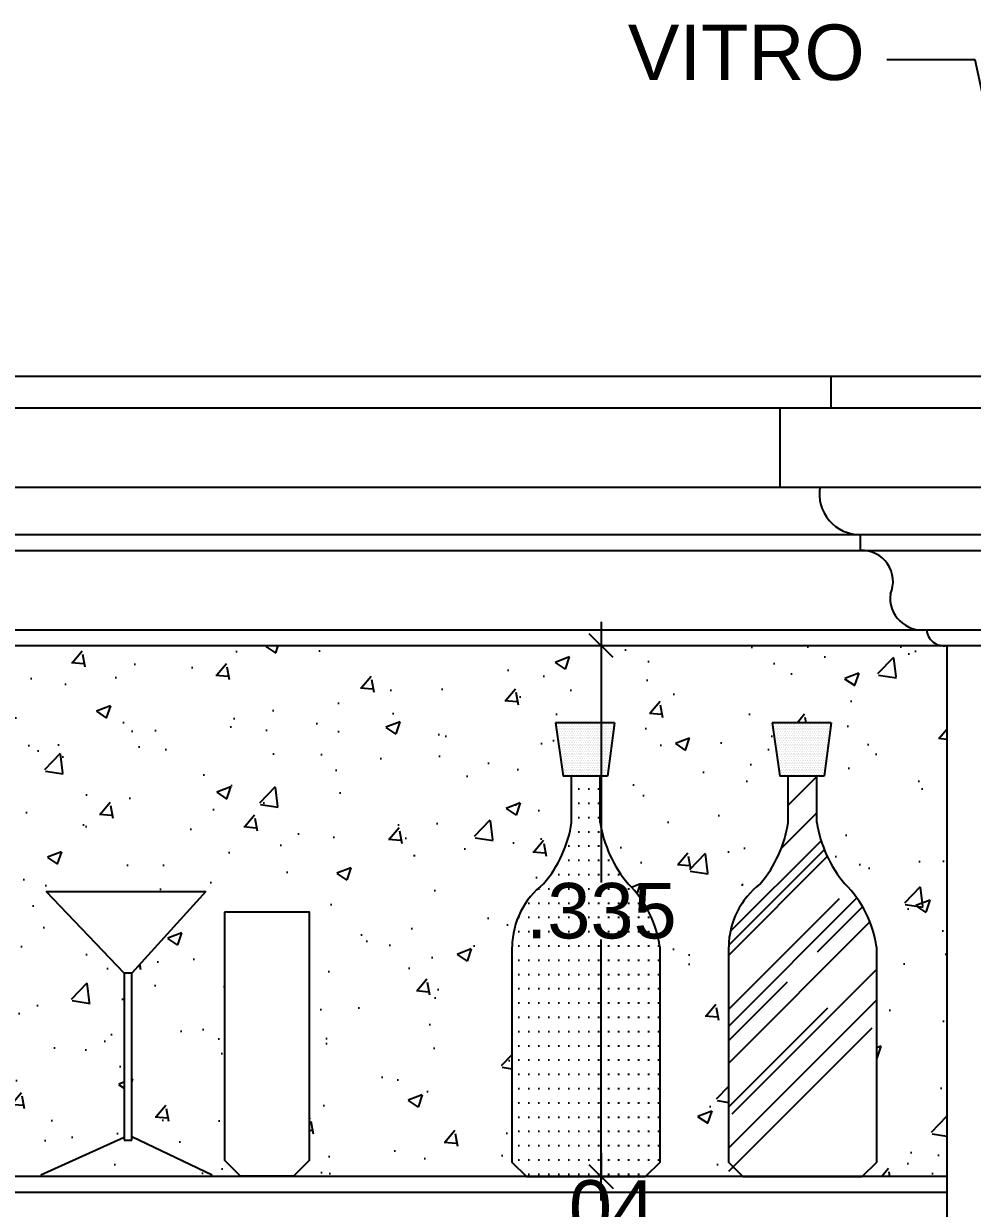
# Model space of a CAD drawing. Header units: millimetres. Extents: x 313 to 326.9, y 157.3 to 165.7.
# Drawn here: x 314.44 to 315.038, y 159.732 to 160.479 of the extents above; entities that cross this region are included whole.
import ezdxf

# ---------------------------------------------------------------- set-up
doc = ezdxf.new("R2010")
doc.units = ezdxf.units.MM
doc.header["$LTSCALE"] = 0.1
doc.header["$MEASUREMENT"] = 0
for name, color, linetype in [('accesorios', 31, 'Continuous'), ('cotas', 11, 'Continuous'), ('JALADERAS', 7, 'Continuous'), ('MICROS', 7, 'Continuous'), ('MUEBLE', 7, 'Continuous'), ('MUEBLES', 7, 'Continuous')]:
    doc.layers.add(name, color=color, linetype=linetype)
doc.styles.add('jose', font='swissel.ttf', dxfattribs={"height": 0.035})
doc.dimstyles.new('ISO-25', dxfattribs={"dimscale": 0, "dimtxt": 0.05, "dimasz": 0.015, "dimexe": 0.015, "dimexo": 0.015, "dimgap": 0, "dimtad": 0, "dimtih": 1, "dimtoh": 1, "dimdec": 3, "dimzin": 12, "dimdsep": 46, "dimtxsty": 'jose', "dimblk": 'OBLIQUE', "dimcen": 0.025, "dimdle": 0.015, "dimadec": 3, "dimazin": 3, "dimtfac": 1, "dimtdec": 3, "dimtix": 1, "dimtofl": 0, "dimtmove": 2, "dimatfit": 3, "dimfxl": 1, "dimarcsym": 0})

# ---------------------------------------------------------------- blocks, each defined once
blk = doc.blocks.new('_Oblique')
at = {"layer": 'MUEBLE', "color": 0, "lineweight": -2}
blk.add_line((-0.5, -0.5), (0.5, 0.5), dxfattribs=at)
blk = doc.blocks.new('*D118')
at = {"layer": 'cotas', "color": 0, "lineweight": -2}
for p, q in [((314.80435, 160.10208), (314.80435, 159.93754)), ((314.80435, 159.73708), (314.80435, 159.90162))]:
    blk.add_line(p, q, dxfattribs=at)
at = {"layer": 'Defpoints', "color": 0}
for p in [(314.80435, 160.08708), (314.80435, 160.08708), (314.80435, 159.75208)]:
    blk.add_point(p, dxfattribs=at)
at = {"layer": 'cotas', "color": 0, "lineweight": -2, "xscale": 0.015, "yscale": 0.015, "zscale": 0.015}
for p, rotation in [((314.80435, 160.08708), 90), ((314.80435, 159.75208), 270)]:
    blk.add_blockref('_Oblique', p, dxfattribs=dict(at, rotation=rotation))
at = {"layer": 'cotas', "color": 0, "insert": (314.80435, 159.91958), "char_height": 0.035, "attachment_point": 5, "style": 'jose'}
blk.add_mtext('.335', dxfattribs=at)
blk = doc.blocks.new('*D38')
at = {"layer": 'cotas', "color": 0, "lineweight": -2}
for p, q in [((314.80435, 159.76708), (314.80435, 159.75004)), ((314.80435, 159.69708), (314.80435, 159.71412))]:
    blk.add_line(p, q, dxfattribs=at)
at = {"layer": 'Defpoints', "color": 0}
for p in [(314.80435, 159.75208), (314.80435, 159.75208), (314.80435, 159.71208)]:
    blk.add_point(p, dxfattribs=at)
at = {"layer": 'cotas', "color": 0, "lineweight": -2, "xscale": 0.015, "yscale": 0.015, "zscale": 0.015}
for p, rotation in [((314.80435, 159.75208), 90), ((314.80435, 159.71208), 270)]:
    blk.add_blockref('_Oblique', p, dxfattribs=dict(at, rotation=rotation))
at = {"layer": 'cotas', "color": 0, "insert": (314.80435, 159.73208), "char_height": 0.035, "attachment_point": 5, "style": 'jose'}
blk.add_mtext('.04', dxfattribs=at)
blk = doc.blocks.new('*X4')
at = {"color": 0, "linetype": 'ByBlock'}
for p, q in [((7.72223, 8.17478), (7.74223, 8.19478)), ((7.71737, 8.14446), (7.74223, 8.16932)), ((7.68163, 8.08609), (7.74525, 8.14972)), ((7.6805, 8.06969), (7.74955, 8.13874)), ((7.68052, 8.0765), (7.74749, 8.14347)), ((7.6805, 8.01991), (7.77032, 8.10973)), ((7.6805, 8.03179), (7.75809, 8.10938)), ((7.74282, 8.07205), (7.77432, 8.10355)), ((7.6805, 7.99389), (7.77947, 8.09286)), ((7.68286, 7.95835), (7.78396, 8.05945)), ((7.6805, 8.00973), (7.72161, 8.05083)), ((7.6805, 7.9345), (7.78396, 8.03795)), ((7.6805, 7.96335), (7.74989, 8.03273)), ((7.6805, 7.91809), (7.781, 8.01859))]:
    blk.add_line(p, q, dxfattribs=at)
blk = doc.blocks.new('*X5')
at = {"color": 0, "linetype": 'ByBlock'}
for p, q in [((7.71125, 8.2325), (7.71125, 8.2325)), ((7.71125, 8.23), (7.71125, 8.23)), ((7.711875, 8.23125), (7.711875, 8.23125)), ((7.7125, 8.2325), (7.7125, 8.2325)), ((7.7125, 8.23), (7.7125, 8.23)), ((7.713125, 8.23125), (7.713125, 8.23125)), ((7.71375, 8.2325), (7.71375, 8.2325)), ((7.71375, 8.23), (7.71375, 8.23)), ((7.714375, 8.23125), (7.714375, 8.23125)), ((7.715, 8.2325), (7.715, 8.2325)), ((7.715, 8.23), (7.715, 8.23)), ((7.715625, 8.23125), (7.715625, 8.23125)), ((7.71625, 8.2325), (7.71625, 8.2325)), ((7.71625, 8.23), (7.71625, 8.23)), ((7.716875, 8.23125), (7.716875, 8.23125)), ((7.7175, 8.2325), (7.7175, 8.2325)), ((7.7175, 8.23), (7.7175, 8.23)), ((7.718125, 8.23125), (7.718125, 8.23125)), ((7.71875, 8.2325), (7.71875, 8.2325)), ((7.71875, 8.23), (7.71875, 8.23)), ((7.719375, 8.23125), (7.719375, 8.23125)), ((7.72, 8.2325), (7.72, 8.2325)), ((7.72, 8.23), (7.72, 8.23)), ((7.720625, 8.23125), (7.720625, 8.23125)), ((7.72125, 8.2325), (7.72125, 8.2325)), ((7.72125, 8.23), (7.72125, 8.23)), ((7.721875, 8.23125), (7.721875, 8.23125)), ((7.7225, 8.2325), (7.7225, 8.2325)), ((7.7225, 8.23), (7.7225, 8.23)), ((7.723125, 8.23125), (7.723125, 8.23125)), ((7.72375, 8.2325), (7.72375, 8.2325)), ((7.72375, 8.23), (7.72375, 8.23)), ((7.724375, 8.23125), (7.724375, 8.23125)), ((7.725, 8.2325), (7.725, 8.2325)), ((7.725, 8.23), (7.725, 8.23)), ((7.725625, 8.23125), (7.725625, 8.23125)), ((7.72625, 8.2325), (7.72625, 8.2325)), ((7.72625, 8.23), (7.72625, 8.23)), ((7.726875, 8.23125), (7.726875, 8.23125)), ((7.7275, 8.2325), (7.7275, 8.2325)), ((7.7275, 8.23), (7.7275, 8.23)), ((7.728125, 8.23125), (7.728125, 8.23125)), ((7.72875, 8.2325), (7.72875, 8.2325)), ((7.72875, 8.23), (7.72875, 8.23)), ((7.729375, 8.23125), (7.729375, 8.23125)), ((7.73, 8.2325), (7.73, 8.2325)), ((7.73, 8.23), (7.73, 8.23)), ((7.730625, 8.23125), (7.730625, 8.23125)), ((7.73125, 8.2325), (7.73125, 8.2325)), ((7.73125, 8.23), (7.73125, 8.23)), ((7.731875, 8.23125), (7.731875, 8.23125)), ((7.7325, 8.2325), (7.7325, 8.2325)), ((7.7325, 8.23), (7.7325, 8.23)), ((7.733125, 8.23125), (7.733125, 8.23125)), ((7.73375, 8.2325), (7.73375, 8.2325)), ((7.73375, 8.23), (7.73375, 8.23)), ((7.734375, 8.23125), (7.734375, 8.23125)), ((7.735, 8.2325), (7.735, 8.2325)), ((7.735, 8.23), (7.735, 8.23)), ((7.735625, 8.23125), (7.735625, 8.23125)), ((7.73625, 8.2325), (7.73625, 8.2325)), ((7.73625, 8.23), (7.73625, 8.23)), ((7.736875, 8.23125), (7.736875, 8.23125)), ((7.7375, 8.2325), (7.7375, 8.2325)), ((7.7375, 8.23), (7.7375, 8.23)), ((7.738125, 8.23125), (7.738125, 8.23125)), ((7.73875, 8.2325), (7.73875, 8.2325)), ((7.73875, 8.23), (7.73875, 8.23)), ((7.739375, 8.23125), (7.739375, 8.23125)), ((7.74, 8.2325), (7.74, 8.2325)), ((7.74, 8.23), (7.74, 8.23)), ((7.740625, 8.23125), (7.740625, 8.23125)), ((7.74125, 8.2325), (7.74125, 8.2325)), ((7.74125, 8.23), (7.74125, 8.23)), ((7.741875, 8.23125), (7.741875, 8.23125)), ((7.7425, 8.2325), (7.7425, 8.2325)), ((7.7425, 8.23), (7.7425, 8.23)), ((7.743125, 8.23125), (7.743125, 8.23125)), ((7.74375, 8.2325), (7.74375, 8.2325)), ((7.74375, 8.23), (7.74375, 8.23)), ((7.744375, 8.23125), (7.744375, 8.23125)), ((7.745, 8.2325), (7.745, 8.2325)), ((7.745, 8.23), (7.745, 8.23)), ((7.745625, 8.23125), (7.745625, 8.23125)), ((7.74625, 8.2325), (7.74625, 8.2325)), ((7.74625, 8.23), (7.74625, 8.23)), ((7.746875, 8.23125), (7.746875, 8.23125)), ((7.7475, 8.2325), (7.7475, 8.2325)), ((7.7475, 8.23), (7.7475, 8.23)), ((7.748125, 8.23125), (7.748125, 8.23125)), ((7.74875, 8.2325), (7.74875, 8.2325)), ((7.74875, 8.23), (7.74875, 8.23)), ((7.749375, 8.23125), (7.749375, 8.23125)), ((7.75, 8.2325), (7.75, 8.2325)), ((7.75, 8.23), (7.75, 8.23)), ((7.750625, 8.23125), (7.750625, 8.23125)), ((7.75125, 8.2325), (7.75125, 8.2325)), ((7.75125, 8.23), (7.75125, 8.23)), ((7.751875, 8.23125), (7.751875, 8.23125)), ((7.711875, 8.22875), (7.711875, 8.22875)), ((7.711875, 8.22625), (7.711875, 8.22625)), ((7.7125, 8.2275), (7.7125, 8.2275)), ((7.7125, 8.225), (7.7125, 8.225)), ((7.7125, 8.2225), (7.7125, 8.2225)), ((7.713125, 8.22875), (7.713125, 8.22875)), ((7.713125, 8.22625), (7.713125, 8.22625)), ((7.713125, 8.22375), (7.713125, 8.22375)), ((7.713125, 8.22125), (7.713125, 8.22125)), ((7.71375, 8.2275), (7.71375, 8.2275)), ((7.71375, 8.225), (7.71375, 8.225)), ((7.71375, 8.2225), (7.71375, 8.2225)), ((7.714375, 8.22875), (7.714375, 8.22875)), ((7.714375, 8.22625), (7.714375, 8.22625)), ((7.714375, 8.22375), (7.714375, 8.22375)), ((7.714375, 8.22125), (7.714375, 8.22125)), ((7.715, 8.2275), (7.715, 8.2275)), ((7.715, 8.225), (7.715, 8.225)), ((7.715, 8.2225), (7.715, 8.2225)), ((7.715625, 8.22875), (7.715625, 8.22875)), ((7.715625, 8.22625), (7.715625, 8.22625)), ((7.715625, 8.22375), (7.715625, 8.22375)), ((7.715625, 8.22125), (7.715625, 8.22125)), ((7.71625, 8.2275), (7.71625, 8.2275)), ((7.71625, 8.225), (7.71625, 8.225)), ((7.71625, 8.2225), (7.71625, 8.2225)), ((7.716875, 8.22875), (7.716875, 8.22875)), ((7.716875, 8.22625), (7.716875, 8.22625)), ((7.716875, 8.22375), (7.716875, 8.22375)), ((7.716875, 8.22125), (7.716875, 8.22125)), ((7.7175, 8.2275), (7.7175, 8.2275)), ((7.7175, 8.225), (7.7175, 8.225)), ((7.7175, 8.2225), (7.7175, 8.2225)), ((7.718125, 8.22875), (7.718125, 8.22875)), ((7.718125, 8.22625), (7.718125, 8.22625)), ((7.718125, 8.22375), (7.718125, 8.22375)), ((7.718125, 8.22125), (7.718125, 8.22125)), ((7.71875, 8.2275), (7.71875, 8.2275)), ((7.71875, 8.225), (7.71875, 8.225)), ((7.71875, 8.2225), (7.71875, 8.2225)), ((7.719375, 8.22875), (7.719375, 8.22875)), ((7.719375, 8.22625), (7.719375, 8.22625)), ((7.719375, 8.22375), (7.719375, 8.22375)), ((7.719375, 8.22125), (7.719375, 8.22125)), ((7.72, 8.2275), (7.72, 8.2275)), ((7.72, 8.225), (7.72, 8.225)), ((7.72, 8.2225), (7.72, 8.2225)), ((7.720625, 8.22875), (7.720625, 8.22875)), ((7.720625, 8.22625), (7.720625, 8.22625)), ((7.720625, 8.22375), (7.720625, 8.22375)), ((7.720625, 8.22125), (7.720625, 8.22125)), ((7.72125, 8.2275), (7.72125, 8.2275)), ((7.72125, 8.225), (7.72125, 8.225)), ((7.72125, 8.2225), (7.72125, 8.2225)), ((7.721875, 8.22875), (7.721875, 8.22875)), ((7.721875, 8.22625), (7.721875, 8.22625)), ((7.721875, 8.22375), (7.721875, 8.22375)), ((7.721875, 8.22125), (7.721875, 8.22125)), ((7.7225, 8.2275), (7.7225, 8.2275)), ((7.7225, 8.225), (7.7225, 8.225)), ((7.7225, 8.2225), (7.7225, 8.2225)), ((7.723125, 8.22875), (7.723125, 8.22875)), ((7.723125, 8.22625), (7.723125, 8.22625)), ((7.723125, 8.22375), (7.723125, 8.22375)), ((7.723125, 8.22125), (7.723125, 8.22125)), ((7.72375, 8.2275), (7.72375, 8.2275)), ((7.72375, 8.225), (7.72375, 8.225)), ((7.72375, 8.2225), (7.72375, 8.2225)), ((7.724375, 8.22875), (7.724375, 8.22875)), ((7.724375, 8.22625), (7.724375, 8.22625)), ((7.724375, 8.22375), (7.724375, 8.22375)), ((7.724375, 8.22125), (7.724375, 8.22125)), ((7.725, 8.2275), (7.725, 8.2275)), ((7.725, 8.225), (7.725, 8.225)), ((7.725, 8.2225), (7.725, 8.2225)), ((7.725625, 8.22875), (7.725625, 8.22875)), ((7.725625, 8.22625), (7.725625, 8.22625)), ((7.725625, 8.22375), (7.725625, 8.22375)), ((7.725625, 8.22125), (7.725625, 8.22125)), ((7.72625, 8.2275), (7.72625, 8.2275)), ((7.72625, 8.225), (7.72625, 8.225)), ((7.72625, 8.2225), (7.72625, 8.2225)), ((7.726875, 8.22875), (7.726875, 8.22875)), ((7.726875, 8.22625), (7.726875, 8.22625)), ((7.726875, 8.22375), (7.726875, 8.22375)), ((7.726875, 8.22125), (7.726875, 8.22125)), ((7.7275, 8.2275), (7.7275, 8.2275)), ((7.7275, 8.225), (7.7275, 8.225)), ((7.7275, 8.2225), (7.7275, 8.2225)), ((7.728125, 8.22875), (7.728125, 8.22875)), ((7.728125, 8.22625), (7.728125, 8.22625)), ((7.728125, 8.22375), (7.728125, 8.22375)), ((7.728125, 8.22125), (7.728125, 8.22125)), ((7.72875, 8.2275), (7.72875, 8.2275)), ((7.72875, 8.225), (7.72875, 8.225)), ((7.72875, 8.2225), (7.72875, 8.2225)), ((7.729375, 8.22875), (7.729375, 8.22875)), ((7.729375, 8.22625), (7.729375, 8.22625)), ((7.729375, 8.22375), (7.729375, 8.22375)), ((7.729375, 8.22125), (7.729375, 8.22125)), ((7.73, 8.2275), (7.73, 8.2275)), ((7.73, 8.225), (7.73, 8.225)), ((7.73, 8.2225), (7.73, 8.2225)), ((7.730625, 8.22875), (7.730625, 8.22875)), ((7.730625, 8.22625), (7.730625, 8.22625)), ((7.730625, 8.22375), (7.730625, 8.22375)), ((7.730625, 8.22125), (7.730625, 8.22125)), ((7.73125, 8.2275), (7.73125, 8.2275)), ((7.73125, 8.225), (7.73125, 8.225)), ((7.73125, 8.2225), (7.73125, 8.2225)), ((7.731875, 8.22875), (7.731875, 8.22875)), ((7.731875, 8.22625), (7.731875, 8.22625)), ((7.731875, 8.22375), (7.731875, 8.22375)), ((7.731875, 8.22125), (7.731875, 8.22125)), ((7.7325, 8.2275), (7.7325, 8.2275)), ((7.7325, 8.225), (7.7325, 8.225)), ((7.7325, 8.2225), (7.7325, 8.2225)), ((7.733125, 8.22875), (7.733125, 8.22875)), ((7.733125, 8.22625), (7.733125, 8.22625)), ((7.733125, 8.22375), (7.733125, 8.22375)), ((7.733125, 8.22125), (7.733125, 8.22125)), ((7.73375, 8.2275), (7.73375, 8.2275)), ((7.73375, 8.225), (7.73375, 8.225)), ((7.73375, 8.2225), (7.73375, 8.2225)), ((7.734375, 8.22875), (7.734375, 8.22875)), ((7.734375, 8.22625), (7.734375, 8.22625)), ((7.734375, 8.22375), (7.734375, 8.22375)), ((7.734375, 8.22125), (7.734375, 8.22125)), ((7.735, 8.2275), (7.735, 8.2275)), ((7.735, 8.225), (7.735, 8.225)), ((7.735, 8.2225), (7.735, 8.2225)), ((7.735625, 8.22875), (7.735625, 8.22875)), ((7.735625, 8.22625), (7.735625, 8.22625)), ((7.735625, 8.22375), (7.735625, 8.22375)), ((7.735625, 8.22125), (7.735625, 8.22125)), ((7.73625, 8.2275), (7.73625, 8.2275)), ((7.73625, 8.225), (7.73625, 8.225)), ((7.73625, 8.2225), (7.73625, 8.2225)), ((7.736875, 8.22875), (7.736875, 8.22875)), ((7.736875, 8.22625), (7.736875, 8.22625)), ((7.736875, 8.22375), (7.736875, 8.22375)), ((7.736875, 8.22125), (7.736875, 8.22125)), ((7.7375, 8.2275), (7.7375, 8.2275)), ((7.7375, 8.225), (7.7375, 8.225)), ((7.7375, 8.2225), (7.7375, 8.2225)), ((7.738125, 8.22875), (7.738125, 8.22875)), ((7.738125, 8.22625), (7.738125, 8.22625)), ((7.738125, 8.22375), (7.738125, 8.22375)), ((7.738125, 8.22125), (7.738125, 8.22125)), ((7.73875, 8.2275), (7.73875, 8.2275)), ((7.73875, 8.225), (7.73875, 8.225)), ((7.73875, 8.2225), (7.73875, 8.2225)), ((7.739375, 8.22875), (7.739375, 8.22875)), ((7.739375, 8.22625), (7.739375, 8.22625)), ((7.739375, 8.22375), (7.739375, 8.22375)), ((7.739375, 8.22125), (7.739375, 8.22125)), ((7.74, 8.2275), (7.74, 8.2275)), ((7.74, 8.225), (7.74, 8.225)), ((7.74, 8.2225), (7.74, 8.2225)), ((7.740625, 8.22875), (7.740625, 8.22875)), ((7.740625, 8.22625), (7.740625, 8.22625)), ((7.740625, 8.22375), (7.740625, 8.22375)), ((7.740625, 8.22125), (7.740625, 8.22125)), ((7.74125, 8.2275), (7.74125, 8.2275)), ((7.74125, 8.225), (7.74125, 8.225)), ((7.74125, 8.2225), (7.74125, 8.2225)), ((7.741875, 8.22875), (7.741875, 8.22875)), ((7.741875, 8.22625), (7.741875, 8.22625)), ((7.741875, 8.22375), (7.741875, 8.22375)), ((7.741875, 8.22125), (7.741875, 8.22125)), ((7.7425, 8.2275), (7.7425, 8.2275)), ((7.7425, 8.225), (7.7425, 8.225)), ((7.7425, 8.2225), (7.7425, 8.2225)), ((7.743125, 8.22875), (7.743125, 8.22875)), ((7.743125, 8.22625), (7.743125, 8.22625)), ((7.743125, 8.22375), (7.743125, 8.22375)), ((7.743125, 8.22125), (7.743125, 8.22125)), ((7.74375, 8.2275), (7.74375, 8.2275)), ((7.74375, 8.225), (7.74375, 8.225)), ((7.74375, 8.2225), (7.74375, 8.2225)), ((7.744375, 8.22875), (7.744375, 8.22875)), ((7.744375, 8.22625), (7.744375, 8.22625)), ((7.744375, 8.22375), (7.744375, 8.22375)), ((7.744375, 8.22125), (7.744375, 8.22125)), ((7.745, 8.2275), (7.745, 8.2275)), ((7.745, 8.225), (7.745, 8.225)), ((7.745, 8.2225), (7.745, 8.2225)), ((7.745625, 8.22875), (7.745625, 8.22875)), ((7.745625, 8.22625), (7.745625, 8.22625)), ((7.745625, 8.22375), (7.745625, 8.22375)), ((7.745625, 8.22125), (7.745625, 8.22125)), ((7.74625, 8.2275), (7.74625, 8.2275)), ((7.74625, 8.225), (7.74625, 8.225)), ((7.74625, 8.2225), (7.74625, 8.2225)), ((7.746875, 8.22875), (7.746875, 8.22875)), ((7.746875, 8.22625), (7.746875, 8.22625)), ((7.746875, 8.22375), (7.746875, 8.22375)), ((7.746875, 8.22125), (7.746875, 8.22125)), ((7.7475, 8.2275), (7.7475, 8.2275)), ((7.7475, 8.225), (7.7475, 8.225)), ((7.7475, 8.2225), (7.7475, 8.2225)), ((7.748125, 8.22875), (7.748125, 8.22875)), ((7.748125, 8.22625), (7.748125, 8.22625)), ((7.748125, 8.22375), (7.748125, 8.22375)), ((7.748125, 8.22125), (7.748125, 8.22125)), ((7.74875, 8.2275), (7.74875, 8.2275)), ((7.74875, 8.225), (7.74875, 8.225)), ((7.74875, 8.2225), (7.74875, 8.2225)), ((7.749375, 8.22875), (7.749375, 8.22875)), ((7.749375, 8.22625), (7.749375, 8.22625)), ((7.749375, 8.22375), (7.749375, 8.22375)), ((7.749375, 8.22125), (7.749375, 8.22125)), ((7.75, 8.2275), (7.75, 8.2275)), ((7.75, 8.225), (7.75, 8.225)), ((7.75, 8.2225), (7.75, 8.2225)), ((7.750625, 8.22875), (7.750625, 8.22875)), ((7.750625, 8.22625), (7.750625, 8.22625)), ((7.750625, 8.22375), (7.750625, 8.22375)), ((7.750625, 8.22125), (7.750625, 8.22125)), ((7.75125, 8.2275), (7.75125, 8.2275)), ((7.713125, 8.21875), (7.713125, 8.21875)), ((7.71375, 8.22), (7.71375, 8.22)), ((7.71375, 8.2175), (7.71375, 8.2175)), ((7.71375, 8.215), (7.71375, 8.215)), ((7.714375, 8.21875), (7.714375, 8.21875)), ((7.714375, 8.21625), (7.714375, 8.21625)), ((7.714375, 8.21375), (7.714375, 8.21375)), ((7.715, 8.22), (7.715, 8.22)), ((7.715, 8.2175), (7.715, 8.2175)), ((7.715, 8.215), (7.715, 8.215)), ((7.715625, 8.21875), (7.715625, 8.21875)), ((7.715625, 8.21625), (7.715625, 8.21625)), ((7.715625, 8.21375), (7.715625, 8.21375)), ((7.71625, 8.22), (7.71625, 8.22)), ((7.71625, 8.2175), (7.71625, 8.2175)), ((7.71625, 8.215), (7.71625, 8.215)), ((7.716875, 8.21875), (7.716875, 8.21875)), ((7.716875, 8.21625), (7.716875, 8.21625)), ((7.716875, 8.21375), (7.716875, 8.21375)), ((7.7175, 8.22), (7.7175, 8.22)), ((7.7175, 8.2175), (7.7175, 8.2175)), ((7.7175, 8.215), (7.7175, 8.215)), ((7.718125, 8.21875), (7.718125, 8.21875)), ((7.718125, 8.21625), (7.718125, 8.21625)), ((7.718125, 8.21375), (7.718125, 8.21375)), ((7.71875, 8.22), (7.71875, 8.22)), ((7.71875, 8.2175), (7.71875, 8.2175)), ((7.71875, 8.215), (7.71875, 8.215)), ((7.719375, 8.21875), (7.719375, 8.21875)), ((7.719375, 8.21625), (7.719375, 8.21625)), ((7.719375, 8.21375), (7.719375, 8.21375)), ((7.72, 8.22), (7.72, 8.22)), ((7.72, 8.2175), (7.72, 8.2175)), ((7.72, 8.215), (7.72, 8.215)), ((7.720625, 8.21875), (7.720625, 8.21875)), ((7.720625, 8.21625), (7.720625, 8.21625)), ((7.720625, 8.21375), (7.720625, 8.21375)), ((7.72125, 8.22), (7.72125, 8.22)), ((7.72125, 8.2175), (7.72125, 8.2175)), ((7.72125, 8.215), (7.72125, 8.215)), ((7.721875, 8.21875), (7.721875, 8.21875)), ((7.721875, 8.21625), (7.721875, 8.21625)), ((7.721875, 8.21375), (7.721875, 8.21375)), ((7.7225, 8.22), (7.7225, 8.22)), ((7.7225, 8.2175), (7.7225, 8.2175)), ((7.7225, 8.215), (7.7225, 8.215)), ((7.723125, 8.21875), (7.723125, 8.21875)), ((7.723125, 8.21625), (7.723125, 8.21625)), ((7.723125, 8.21375), (7.723125, 8.21375)), ((7.72375, 8.22), (7.72375, 8.22)), ((7.72375, 8.2175), (7.72375, 8.2175)), ((7.72375, 8.215), (7.72375, 8.215)), ((7.724375, 8.21875), (7.724375, 8.21875)), ((7.724375, 8.21625), (7.724375, 8.21625)), ((7.724375, 8.21375), (7.724375, 8.21375)), ((7.725, 8.22), (7.725, 8.22)), ((7.725, 8.2175), (7.725, 8.2175)), ((7.725, 8.215), (7.725, 8.215)), ((7.725625, 8.21875), (7.725625, 8.21875)), ((7.725625, 8.21625), (7.725625, 8.21625)), ((7.725625, 8.21375), (7.725625, 8.21375)), ((7.72625, 8.22), (7.72625, 8.22)), ((7.72625, 8.2175), (7.72625, 8.2175)), ((7.72625, 8.215), (7.72625, 8.215)), ((7.726875, 8.21875), (7.726875, 8.21875)), ((7.726875, 8.21625), (7.726875, 8.21625)), ((7.726875, 8.21375), (7.726875, 8.21375)), ((7.7275, 8.22), (7.7275, 8.22)), ((7.7275, 8.2175), (7.7275, 8.2175)), ((7.7275, 8.215), (7.7275, 8.215)), ((7.728125, 8.21875), (7.728125, 8.21875)), ((7.728125, 8.21625), (7.728125, 8.21625)), ((7.728125, 8.21375), (7.728125, 8.21375)), ((7.72875, 8.22), (7.72875, 8.22)), ((7.72875, 8.2175), (7.72875, 8.2175)), ((7.72875, 8.215), (7.72875, 8.215)), ((7.729375, 8.21875), (7.729375, 8.21875)), ((7.729375, 8.21625), (7.729375, 8.21625)), ((7.729375, 8.21375), (7.729375, 8.21375)), ((7.73, 8.22), (7.73, 8.22)), ((7.73, 8.2175), (7.73, 8.2175)), ((7.73, 8.215), (7.73, 8.215)), ((7.730625, 8.21875), (7.730625, 8.21875)), ((7.730625, 8.21625), (7.730625, 8.21625)), ((7.730625, 8.21375), (7.730625, 8.21375)), ((7.73125, 8.22), (7.73125, 8.22)), ((7.73125, 8.2175), (7.73125, 8.2175)), ((7.73125, 8.215), (7.73125, 8.215)), ((7.731875, 8.21875), (7.731875, 8.21875)), ((7.731875, 8.21625), (7.731875, 8.21625)), ((7.731875, 8.21375), (7.731875, 8.21375)), ((7.7325, 8.22), (7.7325, 8.22)), ((7.7325, 8.2175), (7.7325, 8.2175)), ((7.7325, 8.215), (7.7325, 8.215)), ((7.733125, 8.21875), (7.733125, 8.21875)), ((7.733125, 8.21625), (7.733125, 8.21625)), ((7.733125, 8.21375), (7.733125, 8.21375)), ((7.73375, 8.22), (7.73375, 8.22)), ((7.73375, 8.2175), (7.73375, 8.2175)), ((7.73375, 8.215), (7.73375, 8.215)), ((7.734375, 8.21875), (7.734375, 8.21875)), ((7.734375, 8.21625), (7.734375, 8.21625)), ((7.734375, 8.21375), (7.734375, 8.21375)), ((7.735, 8.22), (7.735, 8.22)), ((7.735, 8.2175), (7.735, 8.2175)), ((7.735, 8.215), (7.735, 8.215)), ((7.735625, 8.21875), (7.735625, 8.21875)), ((7.735625, 8.21625), (7.735625, 8.21625)), ((7.735625, 8.21375), (7.735625, 8.21375)), ((7.73625, 8.22), (7.73625, 8.22)), ((7.73625, 8.2175), (7.73625, 8.2175)), ((7.73625, 8.215), (7.73625, 8.215)), ((7.736875, 8.21875), (7.736875, 8.21875)), ((7.736875, 8.21625), (7.736875, 8.21625)), ((7.736875, 8.21375), (7.736875, 8.21375)), ((7.7375, 8.22), (7.7375, 8.22)), ((7.7375, 8.2175), (7.7375, 8.2175)), ((7.7375, 8.215), (7.7375, 8.215)), ((7.738125, 8.21875), (7.738125, 8.21875)), ((7.738125, 8.21625), (7.738125, 8.21625)), ((7.738125, 8.21375), (7.738125, 8.21375)), ((7.73875, 8.22), (7.73875, 8.22)), ((7.73875, 8.2175), (7.73875, 8.2175)), ((7.73875, 8.215), (7.73875, 8.215)), ((7.739375, 8.21875), (7.739375, 8.21875)), ((7.739375, 8.21625), (7.739375, 8.21625)), ((7.739375, 8.21375), (7.739375, 8.21375)), ((7.74, 8.22), (7.74, 8.22)), ((7.74, 8.2175), (7.74, 8.2175)), ((7.74, 8.215), (7.74, 8.215)), ((7.740625, 8.21875), (7.740625, 8.21875)), ((7.740625, 8.21625), (7.740625, 8.21625)), ((7.740625, 8.21375), (7.740625, 8.21375)), ((7.74125, 8.22), (7.74125, 8.22)), ((7.74125, 8.2175), (7.74125, 8.2175)), ((7.74125, 8.215), (7.74125, 8.215)), ((7.741875, 8.21875), (7.741875, 8.21875)), ((7.741875, 8.21625), (7.741875, 8.21625)), ((7.741875, 8.21375), (7.741875, 8.21375)), ((7.7425, 8.22), (7.7425, 8.22)), ((7.7425, 8.2175), (7.7425, 8.2175)), ((7.7425, 8.215), (7.7425, 8.215)), ((7.743125, 8.21875), (7.743125, 8.21875)), ((7.743125, 8.21625), (7.743125, 8.21625)), ((7.743125, 8.21375), (7.743125, 8.21375)), ((7.74375, 8.22), (7.74375, 8.22)), ((7.74375, 8.2175), (7.74375, 8.2175)), ((7.74375, 8.215), (7.74375, 8.215)), ((7.744375, 8.21875), (7.744375, 8.21875)), ((7.744375, 8.21625), (7.744375, 8.21625)), ((7.744375, 8.21375), (7.744375, 8.21375)), ((7.745, 8.22), (7.745, 8.22)), ((7.745, 8.2175), (7.745, 8.2175)), ((7.745, 8.215), (7.745, 8.215)), ((7.745625, 8.21875), (7.745625, 8.21875)), ((7.745625, 8.21625), (7.745625, 8.21625)), ((7.745625, 8.21375), (7.745625, 8.21375)), ((7.74625, 8.22), (7.74625, 8.22)), ((7.74625, 8.2175), (7.74625, 8.2175)), ((7.74625, 8.215), (7.74625, 8.215)), ((7.746875, 8.21875), (7.746875, 8.21875)), ((7.746875, 8.21625), (7.746875, 8.21625)), ((7.746875, 8.21375), (7.746875, 8.21375)), ((7.7475, 8.22), (7.7475, 8.22)), ((7.7475, 8.2175), (7.7475, 8.2175)), ((7.7475, 8.215), (7.7475, 8.215)), ((7.748125, 8.21875), (7.748125, 8.21875)), ((7.748125, 8.21625), (7.748125, 8.21625)), ((7.748125, 8.21375), (7.748125, 8.21375)), ((7.74875, 8.22), (7.74875, 8.22)), ((7.74875, 8.2175), (7.74875, 8.2175)), ((7.74875, 8.215), (7.74875, 8.215)), ((7.749375, 8.21875), (7.749375, 8.21875)), ((7.749375, 8.21625), (7.749375, 8.21625)), ((7.749375, 8.21375), (7.749375, 8.21375)), ((7.75, 8.22), (7.75, 8.22)), ((7.75, 8.2175), (7.75, 8.2175)), ((7.714375, 8.21125), (7.714375, 8.21125)), ((7.714375, 8.20875), (7.714375, 8.20875)), ((7.715, 8.2125), (7.715, 8.2125)), ((7.715, 8.21), (7.715, 8.21)), ((7.715, 8.2075), (7.715, 8.2075)), ((7.715, 8.205), (7.715, 8.205)), ((7.715625, 8.21125), (7.715625, 8.21125)), ((7.715625, 8.20875), (7.715625, 8.20875)), ((7.715625, 8.20625), (7.715625, 8.20625)), ((7.71625, 8.2125), (7.71625, 8.2125)), ((7.71625, 8.21), (7.71625, 8.21)), ((7.71625, 8.2075), (7.71625, 8.2075)), ((7.71625, 8.205), (7.71625, 8.205)), ((7.716875, 8.21125), (7.716875, 8.21125)), ((7.716875, 8.20875), (7.716875, 8.20875)), ((7.716875, 8.20625), (7.716875, 8.20625)), ((7.7175, 8.2125), (7.7175, 8.2125)), ((7.7175, 8.21), (7.7175, 8.21)), ((7.7175, 8.2075), (7.7175, 8.2075)), ((7.7175, 8.205), (7.7175, 8.205)), ((7.718125, 8.21125), (7.718125, 8.21125)), ((7.718125, 8.20875), (7.718125, 8.20875)), ((7.718125, 8.20625), (7.718125, 8.20625)), ((7.71875, 8.2125), (7.71875, 8.2125)), ((7.71875, 8.21), (7.71875, 8.21)), ((7.71875, 8.2075), (7.71875, 8.2075)), ((7.71875, 8.205), (7.71875, 8.205)), ((7.719375, 8.21125), (7.719375, 8.21125)), ((7.719375, 8.20875), (7.719375, 8.20875)), ((7.719375, 8.20625), (7.719375, 8.20625)), ((7.72, 8.2125), (7.72, 8.2125)), ((7.72, 8.21), (7.72, 8.21)), ((7.72, 8.2075), (7.72, 8.2075)), ((7.72, 8.205), (7.72, 8.205)), ((7.720625, 8.21125), (7.720625, 8.21125)), ((7.720625, 8.20875), (7.720625, 8.20875)), ((7.720625, 8.20625), (7.720625, 8.20625)), ((7.72125, 8.2125), (7.72125, 8.2125)), ((7.72125, 8.21), (7.72125, 8.21)), ((7.72125, 8.2075), (7.72125, 8.2075)), ((7.72125, 8.205), (7.72125, 8.205)), ((7.721875, 8.21125), (7.721875, 8.21125)), ((7.721875, 8.20875), (7.721875, 8.20875)), ((7.721875, 8.20625), (7.721875, 8.20625)), ((7.7225, 8.2125), (7.7225, 8.2125)), ((7.7225, 8.21), (7.7225, 8.21)), ((7.7225, 8.2075), (7.7225, 8.2075)), ((7.7225, 8.205), (7.7225, 8.205)), ((7.723125, 8.21125), (7.723125, 8.21125)), ((7.723125, 8.20875), (7.723125, 8.20875)), ((7.723125, 8.20625), (7.723125, 8.20625)), ((7.72375, 8.2125), (7.72375, 8.2125)), ((7.72375, 8.21), (7.72375, 8.21)), ((7.72375, 8.2075), (7.72375, 8.2075)), ((7.72375, 8.205), (7.72375, 8.205)), ((7.724375, 8.21125), (7.724375, 8.21125)), ((7.724375, 8.20875), (7.724375, 8.20875)), ((7.724375, 8.20625), (7.724375, 8.20625)), ((7.725, 8.2125), (7.725, 8.2125)), ((7.725, 8.21), (7.725, 8.21)), ((7.725, 8.2075), (7.725, 8.2075)), ((7.725, 8.205), (7.725, 8.205)), ((7.725625, 8.21125), (7.725625, 8.21125)), ((7.725625, 8.20875), (7.725625, 8.20875)), ((7.725625, 8.20625), (7.725625, 8.20625)), ((7.72625, 8.2125), (7.72625, 8.2125)), ((7.72625, 8.21), (7.72625, 8.21)), ((7.72625, 8.2075), (7.72625, 8.2075)), ((7.72625, 8.205), (7.72625, 8.205)), ((7.726875, 8.21125), (7.726875, 8.21125)), ((7.726875, 8.20875), (7.726875, 8.20875)), ((7.726875, 8.20625), (7.726875, 8.20625)), ((7.7275, 8.2125), (7.7275, 8.2125)), ((7.7275, 8.21), (7.7275, 8.21)), ((7.7275, 8.2075), (7.7275, 8.2075)), ((7.7275, 8.205), (7.7275, 8.205)), ((7.728125, 8.21125), (7.728125, 8.21125)), ((7.728125, 8.20875), (7.728125, 8.20875)), ((7.728125, 8.20625), (7.728125, 8.20625)), ((7.72875, 8.2125), (7.72875, 8.2125)), ((7.72875, 8.21), (7.72875, 8.21)), ((7.72875, 8.2075), (7.72875, 8.2075)), ((7.72875, 8.205), (7.72875, 8.205)), ((7.729375, 8.21125), (7.729375, 8.21125)), ((7.729375, 8.20875), (7.729375, 8.20875)), ((7.729375, 8.20625), (7.729375, 8.20625)), ((7.73, 8.2125), (7.73, 8.2125)), ((7.73, 8.21), (7.73, 8.21)), ((7.73, 8.2075), (7.73, 8.2075)), ((7.73, 8.205), (7.73, 8.205)), ((7.730625, 8.21125), (7.730625, 8.21125)), ((7.730625, 8.20875), (7.730625, 8.20875)), ((7.730625, 8.20625), (7.730625, 8.20625)), ((7.73125, 8.2125), (7.73125, 8.2125)), ((7.73125, 8.21), (7.73125, 8.21)), ((7.73125, 8.2075), (7.73125, 8.2075)), ((7.73125, 8.205), (7.73125, 8.205)), ((7.731875, 8.21125), (7.731875, 8.21125)), ((7.731875, 8.20875), (7.731875, 8.20875)), ((7.731875, 8.20625), (7.731875, 8.20625)), ((7.7325, 8.2125), (7.7325, 8.2125)), ((7.7325, 8.21), (7.7325, 8.21)), ((7.7325, 8.2075), (7.7325, 8.2075)), ((7.7325, 8.205), (7.7325, 8.205)), ((7.733125, 8.21125), (7.733125, 8.21125)), ((7.733125, 8.20875), (7.733125, 8.20875)), ((7.733125, 8.20625), (7.733125, 8.20625)), ((7.73375, 8.2125), (7.73375, 8.2125)), ((7.73375, 8.21), (7.73375, 8.21)), ((7.73375, 8.2075), (7.73375, 8.2075)), ((7.73375, 8.205), (7.73375, 8.205)), ((7.734375, 8.21125), (7.734375, 8.21125)), ((7.734375, 8.20875), (7.734375, 8.20875)), ((7.734375, 8.20625), (7.734375, 8.20625)), ((7.735, 8.2125), (7.735, 8.2125)), ((7.735, 8.21), (7.735, 8.21)), ((7.735, 8.2075), (7.735, 8.2075)), ((7.735, 8.205), (7.735, 8.205)), ((7.735625, 8.21125), (7.735625, 8.21125)), ((7.735625, 8.20875), (7.735625, 8.20875)), ((7.735625, 8.20625), (7.735625, 8.20625)), ((7.73625, 8.2125), (7.73625, 8.2125)), ((7.73625, 8.21), (7.73625, 8.21)), ((7.73625, 8.2075), (7.73625, 8.2075)), ((7.73625, 8.205), (7.73625, 8.205)), ((7.736875, 8.21125), (7.736875, 8.21125)), ((7.736875, 8.20875), (7.736875, 8.20875)), ((7.736875, 8.20625), (7.736875, 8.20625)), ((7.7375, 8.2125), (7.7375, 8.2125)), ((7.7375, 8.21), (7.7375, 8.21)), ((7.7375, 8.2075), (7.7375, 8.2075)), ((7.7375, 8.205), (7.7375, 8.205)), ((7.738125, 8.21125), (7.738125, 8.21125)), ((7.738125, 8.20875), (7.738125, 8.20875)), ((7.738125, 8.20625), (7.738125, 8.20625)), ((7.73875, 8.2125), (7.73875, 8.2125)), ((7.73875, 8.21), (7.73875, 8.21)), ((7.73875, 8.2075), (7.73875, 8.2075)), ((7.73875, 8.205), (7.73875, 8.205)), ((7.739375, 8.21125), (7.739375, 8.21125)), ((7.739375, 8.20875), (7.739375, 8.20875)), ((7.739375, 8.20625), (7.739375, 8.20625)), ((7.74, 8.2125), (7.74, 8.2125)), ((7.74, 8.21), (7.74, 8.21)), ((7.74, 8.2075), (7.74, 8.2075)), ((7.74, 8.205), (7.74, 8.205)), ((7.740625, 8.21125), (7.740625, 8.21125)), ((7.740625, 8.20875), (7.740625, 8.20875)), ((7.740625, 8.20625), (7.740625, 8.20625)), ((7.74125, 8.2125), (7.74125, 8.2125)), ((7.74125, 8.21), (7.74125, 8.21)), ((7.74125, 8.2075), (7.74125, 8.2075)), ((7.74125, 8.205), (7.74125, 8.205)), ((7.741875, 8.21125), (7.741875, 8.21125)), ((7.741875, 8.20875), (7.741875, 8.20875)), ((7.741875, 8.20625), (7.741875, 8.20625)), ((7.7425, 8.2125), (7.7425, 8.2125)), ((7.7425, 8.21), (7.7425, 8.21)), ((7.7425, 8.2075), (7.7425, 8.2075)), ((7.7425, 8.205), (7.7425, 8.205)), ((7.743125, 8.21125), (7.743125, 8.21125)), ((7.743125, 8.20875), (7.743125, 8.20875)), ((7.743125, 8.20625), (7.743125, 8.20625)), ((7.74375, 8.2125), (7.74375, 8.2125)), ((7.74375, 8.21), (7.74375, 8.21)), ((7.74375, 8.2075), (7.74375, 8.2075)), ((7.74375, 8.205), (7.74375, 8.205)), ((7.744375, 8.21125), (7.744375, 8.21125)), ((7.744375, 8.20875), (7.744375, 8.20875)), ((7.744375, 8.20625), (7.744375, 8.20625)), ((7.745, 8.2125), (7.745, 8.2125)), ((7.745, 8.21), (7.745, 8.21)), ((7.745, 8.2075), (7.745, 8.2075)), ((7.745, 8.205), (7.745, 8.205)), ((7.745625, 8.21125), (7.745625, 8.21125)), ((7.745625, 8.20875), (7.745625, 8.20875)), ((7.745625, 8.20625), (7.745625, 8.20625)), ((7.74625, 8.2125), (7.74625, 8.2125)), ((7.74625, 8.21), (7.74625, 8.21)), ((7.74625, 8.2075), (7.74625, 8.2075)), ((7.74625, 8.205), (7.74625, 8.205)), ((7.746875, 8.21125), (7.746875, 8.21125)), ((7.746875, 8.20875), (7.746875, 8.20875)), ((7.746875, 8.20625), (7.746875, 8.20625)), ((7.7475, 8.2125), (7.7475, 8.2125)), ((7.7475, 8.21), (7.7475, 8.21)), ((7.7475, 8.2075), (7.7475, 8.2075)), ((7.7475, 8.205), (7.7475, 8.205)), ((7.748125, 8.21125), (7.748125, 8.21125)), ((7.748125, 8.20875), (7.748125, 8.20875)), ((7.748125, 8.20625), (7.748125, 8.20625)), ((7.74875, 8.2125), (7.74875, 8.2125)), ((7.74875, 8.21), (7.74875, 8.21)), ((7.74875, 8.2075), (7.74875, 8.2075)), ((7.749375, 8.21125), (7.749375, 8.21125)), ((7.715625, 8.20375), (7.715625, 8.20375)), ((7.715625, 8.20125), (7.715625, 8.20125)), ((7.71625, 8.2025), (7.71625, 8.2025)), ((7.71625, 8.2), (7.71625, 8.2)), ((7.71625, 8.1975), (7.71625, 8.1975)), ((7.716875, 8.20375), (7.716875, 8.20375)), ((7.716875, 8.20125), (7.716875, 8.20125)), ((7.716875, 8.19875), (7.716875, 8.19875)), ((7.716875, 8.19625), (7.716875, 8.19625)), ((7.7175, 8.2025), (7.7175, 8.2025)), ((7.7175, 8.2), (7.7175, 8.2)), ((7.7175, 8.1975), (7.7175, 8.1975)), ((7.718125, 8.20375), (7.718125, 8.20375)), ((7.718125, 8.20125), (7.718125, 8.20125)), ((7.718125, 8.19875), (7.718125, 8.19875)), ((7.718125, 8.19625), (7.718125, 8.19625)), ((7.71875, 8.2025), (7.71875, 8.2025)), ((7.71875, 8.2), (7.71875, 8.2)), ((7.71875, 8.1975), (7.71875, 8.1975)), ((7.719375, 8.20375), (7.719375, 8.20375)), ((7.719375, 8.20125), (7.719375, 8.20125)), ((7.719375, 8.19875), (7.719375, 8.19875)), ((7.719375, 8.19625), (7.719375, 8.19625)), ((7.72, 8.2025), (7.72, 8.2025)), ((7.72, 8.2), (7.72, 8.2)), ((7.72, 8.1975), (7.72, 8.1975)), ((7.720625, 8.20375), (7.720625, 8.20375)), ((7.720625, 8.20125), (7.720625, 8.20125)), ((7.720625, 8.19875), (7.720625, 8.19875)), ((7.720625, 8.19625), (7.720625, 8.19625)), ((7.72125, 8.2025), (7.72125, 8.2025)), ((7.72125, 8.2), (7.72125, 8.2)), ((7.72125, 8.1975), (7.72125, 8.1975)), ((7.721875, 8.20375), (7.721875, 8.20375)), ((7.721875, 8.20125), (7.721875, 8.20125)), ((7.721875, 8.19875), (7.721875, 8.19875)), ((7.721875, 8.19625), (7.721875, 8.19625)), ((7.7225, 8.2025), (7.7225, 8.2025)), ((7.7225, 8.2), (7.7225, 8.2)), ((7.7225, 8.1975), (7.7225, 8.1975)), ((7.723125, 8.20375), (7.723125, 8.20375)), ((7.723125, 8.20125), (7.723125, 8.20125)), ((7.723125, 8.19875), (7.723125, 8.19875)), ((7.723125, 8.19625), (7.723125, 8.19625)), ((7.72375, 8.2025), (7.72375, 8.2025)), ((7.72375, 8.2), (7.72375, 8.2)), ((7.72375, 8.1975), (7.72375, 8.1975)), ((7.724375, 8.20375), (7.724375, 8.20375)), ((7.724375, 8.20125), (7.724375, 8.20125)), ((7.724375, 8.19875), (7.724375, 8.19875)), ((7.724375, 8.19625), (7.724375, 8.19625)), ((7.725, 8.2025), (7.725, 8.2025)), ((7.725, 8.2), (7.725, 8.2)), ((7.725, 8.1975), (7.725, 8.1975)), ((7.725625, 8.20375), (7.725625, 8.20375)), ((7.725625, 8.20125), (7.725625, 8.20125)), ((7.725625, 8.19875), (7.725625, 8.19875)), ((7.725625, 8.19625), (7.725625, 8.19625)), ((7.72625, 8.2025), (7.72625, 8.2025)), ((7.72625, 8.2), (7.72625, 8.2)), ((7.72625, 8.1975), (7.72625, 8.1975)), ((7.726875, 8.20375), (7.726875, 8.20375)), ((7.726875, 8.20125), (7.726875, 8.20125)), ((7.726875, 8.19875), (7.726875, 8.19875)), ((7.726875, 8.19625), (7.726875, 8.19625)), ((7.7275, 8.2025), (7.7275, 8.2025)), ((7.7275, 8.2), (7.7275, 8.2)), ((7.7275, 8.1975), (7.7275, 8.1975)), ((7.728125, 8.20375), (7.728125, 8.20375)), ((7.728125, 8.20125), (7.728125, 8.20125)), ((7.728125, 8.19875), (7.728125, 8.19875)), ((7.728125, 8.19625), (7.728125, 8.19625)), ((7.72875, 8.2025), (7.72875, 8.2025)), ((7.72875, 8.2), (7.72875, 8.2)), ((7.72875, 8.1975), (7.72875, 8.1975)), ((7.729375, 8.20375), (7.729375, 8.20375)), ((7.729375, 8.20125), (7.729375, 8.20125)), ((7.729375, 8.19875), (7.729375, 8.19875)), ((7.729375, 8.19625), (7.729375, 8.19625)), ((7.73, 8.2025), (7.73, 8.2025)), ((7.73, 8.2), (7.73, 8.2)), ((7.73, 8.1975), (7.73, 8.1975)), ((7.730625, 8.20375), (7.730625, 8.20375)), ((7.730625, 8.20125), (7.730625, 8.20125)), ((7.730625, 8.19875), (7.730625, 8.19875)), ((7.730625, 8.19625), (7.730625, 8.19625)), ((7.73125, 8.2025), (7.73125, 8.2025)), ((7.73125, 8.2), (7.73125, 8.2)), ((7.73125, 8.1975), (7.73125, 8.1975)), ((7.731875, 8.20375), (7.731875, 8.20375)), ((7.731875, 8.20125), (7.731875, 8.20125)), ((7.731875, 8.19875), (7.731875, 8.19875)), ((7.731875, 8.19625), (7.731875, 8.19625)), ((7.7325, 8.2025), (7.7325, 8.2025)), ((7.7325, 8.2), (7.7325, 8.2)), ((7.7325, 8.1975), (7.7325, 8.1975)), ((7.733125, 8.20375), (7.733125, 8.20375)), ((7.733125, 8.20125), (7.733125, 8.20125)), ((7.733125, 8.19875), (7.733125, 8.19875)), ((7.733125, 8.19625), (7.733125, 8.19625)), ((7.73375, 8.2025), (7.73375, 8.2025)), ((7.73375, 8.2), (7.73375, 8.2)), ((7.73375, 8.1975), (7.73375, 8.1975)), ((7.734375, 8.20375), (7.734375, 8.20375)), ((7.734375, 8.20125), (7.734375, 8.20125)), ((7.734375, 8.19875), (7.734375, 8.19875)), ((7.734375, 8.19625), (7.734375, 8.19625)), ((7.735, 8.2025), (7.735, 8.2025)), ((7.735, 8.2), (7.735, 8.2)), ((7.735, 8.1975), (7.735, 8.1975)), ((7.735625, 8.20375), (7.735625, 8.20375)), ((7.735625, 8.20125), (7.735625, 8.20125)), ((7.735625, 8.19875), (7.735625, 8.19875)), ((7.735625, 8.19625), (7.735625, 8.19625)), ((7.73625, 8.2025), (7.73625, 8.2025)), ((7.73625, 8.2), (7.73625, 8.2)), ((7.73625, 8.1975), (7.73625, 8.1975)), ((7.736875, 8.20375), (7.736875, 8.20375)), ((7.736875, 8.20125), (7.736875, 8.20125)), ((7.736875, 8.19875), (7.736875, 8.19875)), ((7.736875, 8.19625), (7.736875, 8.19625)), ((7.7375, 8.2025), (7.7375, 8.2025)), ((7.7375, 8.2), (7.7375, 8.2)), ((7.7375, 8.1975), (7.7375, 8.1975)), ((7.738125, 8.20375), (7.738125, 8.20375)), ((7.738125, 8.20125), (7.738125, 8.20125)), ((7.738125, 8.19875), (7.738125, 8.19875)), ((7.738125, 8.19625), (7.738125, 8.19625)), ((7.73875, 8.2025), (7.73875, 8.2025)), ((7.73875, 8.2), (7.73875, 8.2)), ((7.73875, 8.1975), (7.73875, 8.1975)), ((7.739375, 8.20375), (7.739375, 8.20375)), ((7.739375, 8.20125), (7.739375, 8.20125)), ((7.739375, 8.19875), (7.739375, 8.19875)), ((7.739375, 8.19625), (7.739375, 8.19625)), ((7.74, 8.2025), (7.74, 8.2025)), ((7.74, 8.2), (7.74, 8.2)), ((7.74, 8.1975), (7.74, 8.1975)), ((7.740625, 8.20375), (7.740625, 8.20375)), ((7.740625, 8.20125), (7.740625, 8.20125)), ((7.740625, 8.19875), (7.740625, 8.19875)), ((7.740625, 8.19625), (7.740625, 8.19625)), ((7.74125, 8.2025), (7.74125, 8.2025)), ((7.74125, 8.2), (7.74125, 8.2)), ((7.74125, 8.1975), (7.74125, 8.1975)), ((7.741875, 8.20375), (7.741875, 8.20375)), ((7.741875, 8.20125), (7.741875, 8.20125)), ((7.741875, 8.19875), (7.741875, 8.19875)), ((7.741875, 8.19625), (7.741875, 8.19625)), ((7.7425, 8.2025), (7.7425, 8.2025)), ((7.7425, 8.2), (7.7425, 8.2)), ((7.7425, 8.1975), (7.7425, 8.1975)), ((7.743125, 8.20375), (7.743125, 8.20375)), ((7.743125, 8.20125), (7.743125, 8.20125)), ((7.743125, 8.19875), (7.743125, 8.19875)), ((7.743125, 8.19625), (7.743125, 8.19625)), ((7.74375, 8.2025), (7.74375, 8.2025)), ((7.74375, 8.2), (7.74375, 8.2)), ((7.74375, 8.1975), (7.74375, 8.1975)), ((7.744375, 8.20375), (7.744375, 8.20375)), ((7.744375, 8.20125), (7.744375, 8.20125)), ((7.744375, 8.19875), (7.744375, 8.19875)), ((7.744375, 8.19625), (7.744375, 8.19625)), ((7.745, 8.2025), (7.745, 8.2025)), ((7.745, 8.2), (7.745, 8.2)), ((7.745, 8.1975), (7.745, 8.1975)), ((7.745625, 8.20375), (7.745625, 8.20375)), ((7.745625, 8.20125), (7.745625, 8.20125)), ((7.745625, 8.19875), (7.745625, 8.19875)), ((7.745625, 8.19625), (7.745625, 8.19625)), ((7.74625, 8.2025), (7.74625, 8.2025)), ((7.74625, 8.2), (7.74625, 8.2)), ((7.74625, 8.1975), (7.74625, 8.1975)), ((7.746875, 8.20375), (7.746875, 8.20375)), ((7.746875, 8.20125), (7.746875, 8.20125)), ((7.746875, 8.19875), (7.746875, 8.19875)), ((7.746875, 8.19625), (7.746875, 8.19625)), ((7.7475, 8.2025), (7.7475, 8.2025)), ((7.7475, 8.2), (7.7475, 8.2)), ((7.7475, 8.1975), (7.7475, 8.1975)), ((7.748125, 8.20375), (7.748125, 8.20375)), ((7.748125, 8.20125), (7.748125, 8.20125))]:
    blk.add_line(p, q, dxfattribs=at)

msp = doc.modelspace()

# ---------------------------------------------------------------- hatches: boundary and pattern name
at = {"layer": 'MUEBLE'}
h = msp.add_hatch(dxfattribs=at)
h.set_pattern_fill('AR-CONC', color=254, scale=0.0005, style=0)
h.set_pattern_definition([(50, (-25.55085, 1.66305), (0.091092334, -0.007969543), [0.009525, -0.104775]), (355, (-25.55085, 1.66305), (-0.017621413, 0.095528321), [0.00762, -0.08382]), (100.451, (-25.54326, 1.66238), (0.07347125, 0.087558344), [0.008095, -0.089045]), (46.1842, (-25.55085, 1.68845), (0.13553952, -0.021021164), [0.0142875, -0.1571625]), (96.6356, (-25.53955, 1.6867), (0.118702117, 0.12371278), [0.0121425, -0.1335675]), (351.184, (-25.55085, 1.68845), (0.118702303, 0.12371256), [0.01143, -0.12573]), (21, (-25.53815, 1.6821), (0.07580744, -0.05113276), [0.009525, -0.104775]), (326, (-25.53815, 1.6821), (0.030901014, 0.092093983), [0.00762, -0.08382]), (71.4514, (-25.53183, 1.67784), (0.106708245, 0.040961429), [0.008095, -0.089045]), (37.5, (-25.55085, 1.663047), (0.0015443016, 0.0422775194), [0, -0.082804, 0, -0.08509, 0, -0.0841375]), (7.5, (-25.55085, 1.663047), (0.033409831, 0.0500902874), [0, -0.048514, 0, -0.080899, 0, -0.0320675]), (327.5, (-25.57917, 1.663047), (0.0677952976, -0.002864372), [0, -0.03175, 0, -0.09906, 0, -0.131445]), (317.5, (-25.59187, 1.66305), (0.074064591, 0.0127132455), [0, -0.041275, 0, -0.065786, 0, -0.093345])])
h.paths.add_polyline_path([(313.96559, 160.08708), (313.96559, 159.75208), (314.11926, 159.75208), (314.11026, 159.76108), (314.11026, 159.89604, -0.236284), (314.13012, 159.93674, 0.137992), (314.14781, 159.9755), (314.14781, 160.00495), (314.14242, 160.00495), (314.13757, 160.03844), (314.17481, 160.03844), (314.17043, 160.00495), (314.16581, 160.00495), (314.16581, 159.9755, 0.137992), (314.1835, 159.93674, -0.166559), (314.20337, 159.89705), (314.20337, 159.76108), (314.19437, 159.75208), (314.25582, 159.75208), (314.24682, 159.76108), (314.24682, 159.89604, -0.236284), (314.26668, 159.93674, 0.137992), (314.28438, 159.9755), (314.28438, 160.00495), (314.27899, 160.00495), (314.27413, 160.03844), (314.31138, 160.03844), (314.30699, 160.00495), (314.30238, 160.00495), (314.30238, 159.9755, 0.137992), (314.32007, 159.93674, -0.166559), (314.33993, 159.89705), (314.33993, 159.76108), (314.33093, 159.75208), (314.57716, 159.75208), (314.56676, 159.76248), (314.56676, 159.91882), (314.62047, 159.91882), (314.62047, 159.76248), (314.61007, 159.75208), (314.75715, 159.75208), (314.74815, 159.76108), (314.74815, 159.89604, -0.236284), (314.76802, 159.93674, 0.137992), (314.78571, 159.9755), (314.78571, 160.00495), (314.78032, 160.00495), (314.77547, 160.03844), (314.81271, 160.03844), (314.80833, 160.00495), (314.80371, 160.00495), (314.80371, 159.9755, 0.137992), (314.8214, 159.93674, -0.166559), (314.84127, 159.89705), (314.84127, 159.76108), (314.83227, 159.75208), (314.89372, 159.75208), (314.88472, 159.76108), (314.88472, 159.89604, -0.236284), (314.90458, 159.93674, 0.137992), (314.92227, 159.9755), (314.92227, 160.00495), (314.91689, 160.00495), (314.91203, 160.03844), (314.94928, 160.03844), (314.94489, 160.00495), (314.94027, 160.00495), (314.94027, 159.9755, 0.137992), (314.95797, 159.93674, -0.166559), (314.97783, 159.89705), (314.97783, 159.76108), (314.96883, 159.75208), (315.02226, 159.75208), (315.02226, 160.08708, -0.084017), (315.0186, 160.08708)])
h.paths.add_polyline_path([(314.55506, 159.93198), (314.50844, 159.8805), (314.50844, 159.7751), (314.50354, 159.7751), (314.50354, 159.8805), (314.45446, 159.93198)], flags=16)
h.paths.add_polyline_path([(314.74482, 159.94629), (314.86387, 159.94629), (314.86387, 159.89287), (314.74482, 159.89287)], flags=24)
at = {"layer": 'MUEBLES', "linetype": 'ByBlock'}
h = msp.add_hatch(dxfattribs=at)
h.set_pattern_fill('ACAD_ISO07W100', color=142, scale=0.0018, style=0)
h.set_pattern_definition([(0, (306.650116, 148.0446725), (0, 0.009), [0.0009, -0.0054])])
h.paths.add_polyline_path([(314.74815, 159.76108), (314.75715, 159.75208), (314.83227, 159.75208), (314.84127, 159.76108), (314.84127, 159.89705, 0.141462), (314.82595, 159.93181, -0.159799), (314.80371, 159.9755), (314.80371, 160.00495), (314.78571, 160.00495), (314.78571, 159.9755, -0.137992), (314.76802, 159.93674, 0.230995), (314.74815, 159.89705)])

# ---------------------------------------------------------------- linework, layer by layer
at = {"color": 142, "linetype": 'ByBlock'}
for p, q in [((314.89372, 159.75208), (314.88472, 159.76108)), ((314.97783, 159.76108), (314.96883, 159.75208)), ((314.79315, 159.75208), (314.79627, 159.75208)), ((314.89372, 159.75208), (314.96883, 159.75208))]:
    msp.add_line(p, q, dxfattribs=at)
at = {"layer": 'accesorios', "color": 142, "linetype": 'ByBlock'}
for p, q in [((314.77547, 160.03844), (314.78035, 160.00475)), ((314.81271, 160.03844), (314.8083, 160.00475)), ((314.91203, 160.03844), (314.91691, 160.00475)), ((314.94928, 160.03844), (314.94487, 160.00475)), ((314.80371, 159.9755), (314.80371, 160.00495)), ((314.92227, 159.9755), (314.92227, 160.00495)), ((314.94027, 159.9755), (314.94027, 160.00495)), ((314.94027, 159.9755), (314.94027, 160.00495)), ((314.88472, 159.76108), (314.88472, 159.89705)), ((314.97783, 159.89705), (314.97783, 159.76108))]:
    msp.add_line(p, q, dxfattribs=at)
for points in [[(314.81271, 160.03844), (314.77547, 160.03844)], [(314.94928, 160.03844), (314.91203, 160.03844)], [(314.91689, 160.00495), (314.94489, 160.00495)]]:
    msp.add_lwpolyline(points, dxfattribs=at)
for centre, radius, start, end in [((314.84454, 159.98756), 0.07866, 319.75257, 351.17961), ((315.01801, 159.98756), 0.07866, 188.82039, 220.24743), ((314.93531, 159.89654), 0.05059, 127.39768, 179.42535), ((314.90998, 159.88791), 0.06846, 7.67589, 45.50109)]:
    msp.add_arc(centre, radius, start, end, dxfattribs=at)
at = {"layer": 'MICROS', "color": 142, "linetype": 'ByBlock'}
for p, q in [((314.45446, 159.93198), (314.55506, 159.93198)), ((314.50354, 159.8805), (314.45446, 159.93198)), ((314.55506, 159.93198), (314.50844, 159.8805)), ((314.50844, 159.8805), (314.50354, 159.8805)), ((314.50354, 159.8805), (314.50354, 159.7751)), ((314.50844, 159.7751), (314.50844, 159.8805)), ((314.50354, 159.77683), (314.45115, 159.75304)), ((314.55911, 159.75304), (314.50844, 159.77714)), ((314.50354, 159.7751), (314.50844, 159.7751))]:
    msp.add_line(p, q, dxfattribs=at)
msp.add_lwpolyline([(314.56676, 159.91882), (314.56676, 159.76248), (314.57676, 159.75248), (314.61047, 159.75248), (314.62047, 159.76248), (314.62047, 159.91882)], close=True, dxfattribs=at)
at = {"layer": 'MUEBLE', "color": 0}
for p, q in [((313.42226, 160.25708), (315.62226, 160.25708)), ((313.42226, 160.25708), (315.62226, 160.25708)), ((313.42226, 160.25708), (315.62226, 160.25708)), ((314.94936, 160.23708), (314.94936, 160.25708)), ((313.42226, 160.23708), (315.62226, 160.23708)), ((313.42226, 160.18708), (315.22226, 160.18708)), ((313.42226, 160.15708), (315.24786, 160.15708)), ((313.42226, 160.15708), (315.24786, 160.15708)), ((313.42226, 160.15708), (315.24786, 160.15708)), ((313.42226, 160.15708), (315.24786, 160.15708)), ((313.42226, 160.08708), (315.62226, 160.08708)), ((315.02226, 160.08708), (315.02226, 159.13708)), ((315.02226, 159.96208), (315.02226, 159.92208)), ((315.02226, 159.75208), (313.96559, 159.75208))]:
    msp.add_line(p, q, dxfattribs=at)
at = {"layer": 'MUEBLES'}
for p, q in [((314.91726, 160.18708), (314.91726, 160.23708)), ((314.96786, 160.14708), (314.96786, 160.15708))]:
    msp.add_line(p, q, dxfattribs=at)
at = {"layer": 'MUEBLES', "color": 11}
for p, q in [((313.42226, 160.15708), (315.24786, 160.15708)), ((313.42226, 160.14708), (315.24976, 160.14708)), ((313.42226, 160.09708), (315.28951, 160.09708)), ((315.02226, 159.74208), (313.96559, 159.74208))]:
    msp.add_line(p, q, dxfattribs=at)
at = {"layer": 'MUEBLES', "color": 142, "linetype": 'ByBlock'}
for p, q in [((314.78571, 159.9755), (314.78571, 160.00495)), ((314.80371, 159.9755), (314.80371, 160.00495)), ((314.74815, 159.76108), (314.74815, 159.89705)), ((314.84127, 159.89705), (314.84127, 159.76108)), ((314.75715, 159.75208), (314.74815, 159.76108)), ((314.84127, 159.76108), (314.83227, 159.75208)), ((314.75715, 159.75208), (314.83227, 159.75208))]:
    msp.add_line(p, q, dxfattribs=at)
msp.add_lwpolyline([(314.78032, 160.00495), (314.80833, 160.00495)], dxfattribs=at)
at = {"layer": 'MUEBLES'}
for centre, radius, start, end in [((314.96751, 160.1827), 0.02562, 170.16287, 270.79651), ((314.96881, 160.12758), 0.01952, 336.11085, 92.79127), ((315.00675, 160.11714), 0.02025, 172.79637, 277.82951), ((315.02043, 160.09788), 0.01095, 184.18094, 279.60511)]:
    msp.add_arc(centre, radius, start, end, dxfattribs=at)
at = {"layer": 'MUEBLES', "color": 142, "linetype": 'ByBlock'}
for centre, radius, start, end in [((314.70798, 159.98756), 0.07866, 319.75257, 351.17961), ((314.88144, 159.98756), 0.07866, 188.82039, 220.24743), ((314.79875, 159.89654), 0.05059, 127.39768, 179.42535), ((314.77342, 159.88791), 0.06846, 7.67589, 45.50109)]:
    msp.add_arc(centre, radius, start, end, dxfattribs=at)

# ---------------------------------------------------------------- block references
at = {"layer": 'accesorios', "color": 142, "linetype": 'ByBlock', "xscale": 0.9, "yscale": 0.9, "zscale": 0.9}
for p in [(307.8357, 152.62914), (307.97227, 152.62914)]:
    msp.add_blockref('*X5', p, dxfattribs=at)
at = {"layer": 'JALADERAS', "color": 142, "linetype": 'ByBlock', "xscale": 0.9, "yscale": 0.9, "zscale": 0.9}
msp.add_blockref('*X4', (307.97227, 152.62914), dxfattribs=at)

# ---------------------------------------------------------------- texts
at = {"layer": 'cotas', "style": 'jose'}
msp.add_text('VITRO', height=0.035, dxfattribs=at).set_placement((314.82107, 160.44391))

# ---------------------------------------------------------------- dimensions: what is measured, and where the dimension line sits
at = {"layer": 'cotas'}
for base, p1, p2, picture, middle in [((314.80435, 160.08708), (314.80435, 159.75208), (314.80435, 160.08708), '*D118', (314.80435, 159.91958)), ((314.80435, 159.75208), (314.80435, 159.71208), (314.80435, 159.75208), '*D38', (314.80435, 159.73208))]:
    dim = msp.add_linear_dim(base=base, p1=p1, p2=p2, angle=90, dimstyle='ISO-25', override={"dimscale": 1}, dxfattribs=at)
    dim.commit()
    dim.dimension.update_dxf_attribs({"geometry": picture, "text_midpoint": middle})

# ---------------------------------------------------------------- leaders
msp.add_leader([(315.16184, 159.88634), (315.04021, 160.45655), (314.98447, 160.45655)], dimstyle='ISO-25', override={"dimscale": 1}, dxfattribs=at)

doc.saveas('drawing.dxf')
